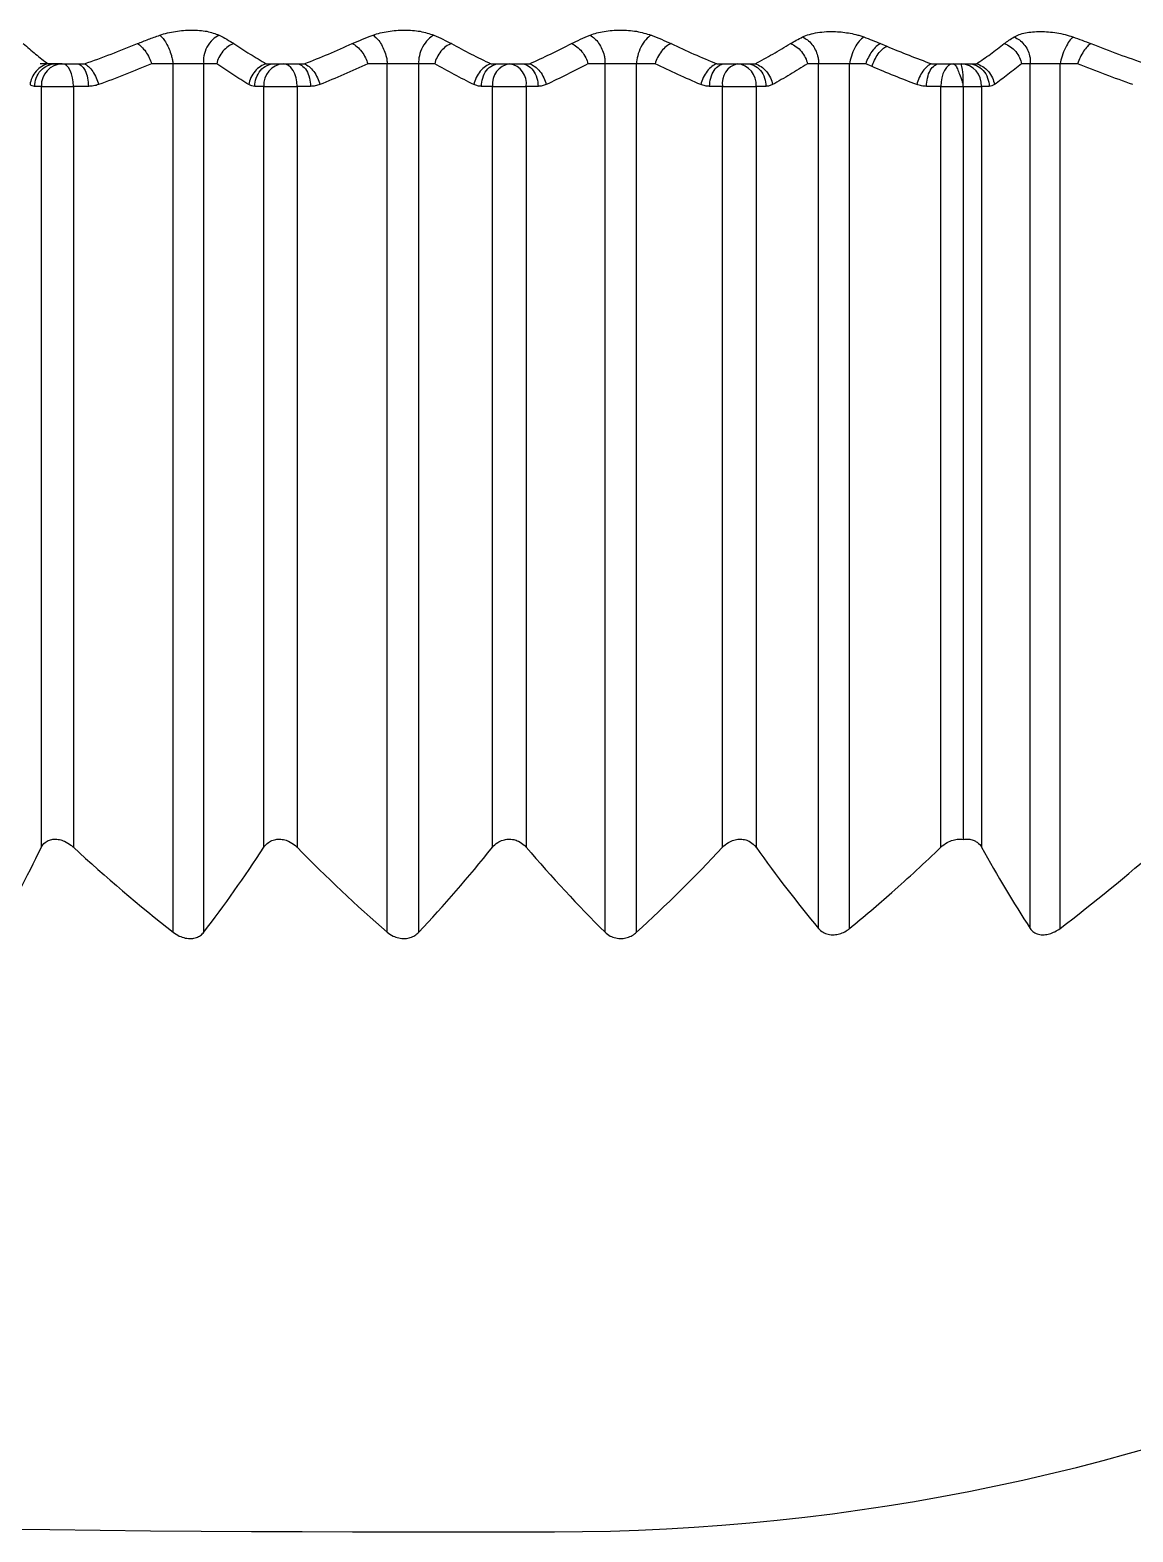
# Model space of a CAD drawing. Header units: inches. Extents: x 24920 to 61775, y 10942 to 38819.
# Drawn here: x 58778.86 to 58783.75, y 31158.84 to 31165.49 of the extents above; entities that cross this region are included whole.
import ezdxf

# ---------------------------------------------------------------- set-up
doc = ezdxf.new("R2010")
doc.units = ezdxf.units.IN
doc.header["$MEASUREMENT"] = 0
doc.layers.add('FF-FIXT', color=2, linetype='Continuous')

# ---------------------------------------------------------------- blocks, each defined once
blk = doc.blocks.new('sgg')
at = {"layer": 'FF-FIXT', "color": 8, "ltscale": 3}
for p, q in [((58782.6278, 30989.9318), (58782.6553, 30989.9202)), ((58779.0017, 30989.8426), (58778.9065, 30989.8426)), ((58778.9409, 30989.8426), (58778.9741, 30989.8426)), ((58778.9741, 30989.8426), (58779.0696, 30989.8426)), ((58778.9741, 30989.8426), (58779.0038, 30989.8426)), ((58779.0038, 30989.8426), (58779.0696, 30989.8426)), ((58779.0696, 30989.8426), (58779.1031, 30989.8426)), ((58779.4954, 30989.8426), (58779.3996, 30989.8426)), ((58779.4954, 30985.9971), (58779.4954, 30989.8426)), ((58779.6885, 30989.8426), (58779.6309, 30989.8426)), ((58779.631, 30985.9971), (58779.6309, 30989.8426)), ((58779.9079, 30989.8426), (58779.9424, 30989.8426)), ((58779.9424, 30989.8426), (58779.982, 30989.8426)), ((58779.9424, 30989.8426), (58780.0416, 30989.8426)), ((58779.982, 30989.8426), (58780.0416, 30989.8426)), ((58780.0416, 30989.8426), (58780.0762, 30989.8426)), ((58780.4436, 30989.8426), (58780.357, 30989.8426)), ((58780.4437, 30985.9971), (58780.4436, 30989.8426)), ((58780.6535, 30989.8426), (58780.5827, 30989.8426)), ((58780.5827, 30985.9971), (58780.5827, 30989.8426)), ((58780.9023, 30989.8426), (58780.9374, 30989.8426)), ((58780.9093, 30989.8356), (58780.9289, 30989.8427)), ((58780.9374, 30989.8426), (58780.9861, 30989.8426)), ((58780.9374, 30989.8426), (58781.038, 30989.8426)), ((58780.9861, 30989.8426), (58781.038, 30989.8426)), ((58781.038, 30989.8426), (58781.0732, 30989.8426)), ((58781.4077, 30989.8426), (58781.3321, 30989.8426)), ((58781.4078, 30985.9972), (58781.4077, 30989.8426)), ((58781.6298, 30989.8426), (58781.5473, 30989.8426)), ((58781.5474, 30985.9972), (58781.5473, 30989.8426)), ((58781.9027, 30989.8426), (58781.9376, 30989.8426)), ((58781.9133, 30989.8357), (58781.9291, 30989.8427)), ((58781.9376, 30989.8426), (58781.9943, 30989.8426)), ((58781.9376, 30989.8426), (58782.0376, 30989.8426)), ((58781.9943, 30989.8426), (58782.0376, 30989.8426)), ((58782.0376, 30989.8426), (58782.0725, 30989.8426)), ((58782.3531, 30989.8426), (58782.304, 30989.8426)), ((58782.3532, 30986.0139), (58782.3531, 30989.8426)), ((58782.5625, 30989.8426), (58782.4908, 30989.8426)), ((58782.4909, 30986.0139), (58782.4908, 30989.8426)), ((58782.59, 30989.8306), (58782.5625, 30989.8426)), ((58782.853, 30989.8427), (58782.8871, 30989.8427)), ((58782.8669, 30989.8357), (58782.8787, 30989.8427)), ((58782.8871, 30989.8427), (58782.9504, 30989.8427)), ((58782.9852, 30989.8427), (58783.0189, 30989.8427)), ((58783.0189, 30989.8427), (58783.0528, 30989.8427)), ((58783.2901, 30989.8427), (58783.2519, 30989.8427)), ((58783.2902, 30986.0139), (58783.2901, 30989.8427)), ((58783.5004, 30989.8427), (58783.4225, 30989.8427)), ((58783.4226, 30986.0139), (58783.4225, 30989.8427)), ((58778.9118, 30989.7426), (58778.882, 30989.7426)), ((58778.9118, 30989.7426), (58779.054, 30989.7426)), ((58778.9118, 30986.3734), (58778.9118, 30989.7426)), ((58779.054, 30989.7426), (58779.054, 30986.3734)), ((58779.1198, 30989.7426), (58779.054, 30989.7426)), ((58779.8967, 30989.7426), (58779.857, 30989.7426)), ((58779.8967, 30989.7426), (58780.0443, 30989.7426)), ((58779.8968, 30986.3734), (58779.8967, 30989.7426)), ((58780.0443, 30989.7426), (58780.0444, 30986.3734)), ((58780.1038, 30989.7426), (58780.0443, 30989.7426)), ((58780.9092, 30989.7426), (58780.8605, 30989.7426)), ((58780.9092, 30989.7426), (58781.0591, 30989.7426)), ((58780.9093, 30986.3734), (58780.9092, 30989.7426)), ((58781.0591, 30989.7426), (58781.0591, 30986.3734)), ((58781.1111, 30989.7426), (58781.0591, 30989.7426)), ((58781.9277, 30989.7426), (58781.871, 30989.7426)), ((58781.9277, 30989.7426), (58782.0765, 30989.7426)), ((58781.9278, 30986.3734), (58781.9277, 30989.7426)), ((58782.0765, 30989.7426), (58782.0766, 30986.3734)), ((58782.1199, 30989.7426), (58782.0765, 30989.7426)), ((58782.8949, 30989.7427), (58782.8316, 30989.7427)), ((58782.895, 30986.3734), (58782.8949, 30989.7427)), ((58782.8949, 30989.7427), (58782.9933, 30989.7427)), ((58782.9933, 30989.7427), (58782.9933, 30986.4077)), ((58782.9933, 30989.7427), (58783.0749, 30989.7427)), ((58783.0749, 30989.7427), (58783.075, 30986.3734)), ((58783.1086, 30989.7427), (58783.0749, 30989.7427))]:
    blk.add_line(p, q, dxfattribs=at)
at = {"layer": 'FF-FIXT', "color": 8, "ltscale": 3, "flags": 128}
for points in [[(58779.054, 30989.7426), (58779.053, 30989.7621), (58779.0501, 30989.7808), (58779.0455, 30989.7981), (58779.0393, 30989.8133), (58779.0317, 30989.8257), (58779.023, 30989.835), (58779.0136, 30989.8406), (58779.0038, 30989.8426)], [(58780.0443, 30989.7426), (58780.0431, 30989.7621), (58780.0395, 30989.7809), (58780.0338, 30989.7982), (58780.0261, 30989.8133), (58780.0166, 30989.8257), (58780.0059, 30989.835), (58779.9942, 30989.8407), (58779.982, 30989.8426)], [(58782.9504, 30989.8427), (58782.9396, 30989.8407), (58782.9292, 30989.835), (58782.9196, 30989.8258), (58782.9112, 30989.8134), (58782.9043, 30989.7982), (58782.8991, 30989.7809), (58782.896, 30989.7622), (58782.8949, 30989.7427)]]:
    blk.add_lwpolyline(points, dxfattribs=at)
at = {"layer": 'FF-FIXT', "color": 8, "ltscale": 3}
for centre, radius, start, end in [((58779.008, 30989.7464), 0.0963, 92.46996, 182.27312), ((58779.99, 30989.7494), 0.0936, 94.87784, 184.16149), ((58780.9994, 30989.7528), 0.0908, 98.45447, 186.47849), ((58780.9701, 30989.7543), 0.0898, 352.52878, 79.74335), ((58782.0152, 30989.7565), 0.0886, 103.61003, 189.0241), ((58781.9845, 30989.7507), 0.0924, 354.97418, 83.87435), ((58782.676, 30989.7675), 0.3183, 355.52464, 13.66161), ((58782.9798, 30989.7476), 0.0953, 357.04715, 86.70385), ((58781.1844, 30992.8426), 9.5, 270.00122, 317.22956), ((58780.6993, 31132.8019), 149.4601, 259.220309, 270.186029)]:
    blk.add_arc(centre, radius, start, end, dxfattribs=at)
for points, knots in [([(58779.3369, 30989.9317), (58779.353, 30989.9382), (58779.3853, 30989.9512), (58779.4194, 30989.9633), (58779.4365, 30989.9693)], [0, 0, 0, 0, 0.499997, 1, 1, 1, 1]), ([(58779.4365, 30989.9693), (58779.4475, 30989.9728), (58779.4697, 30989.9798), (58779.5055, 30989.9867), (58779.5417, 30989.991), (58779.5893, 30989.9928), (58779.6473, 30989.9887), (58779.6816, 30989.9758), (58779.6987, 30989.9693)], [0, 0, 0, 0, 0.125244, 0.250422, 0.37569, 0.50093, 0.750634, 1, 1, 1, 1]), ([(58779.4365, 30989.9693), (58779.4412, 30989.965), (58779.4506, 30989.9562), (58779.4649, 30989.9343), (58779.4777, 30989.9081), (58779.4868, 30989.8826), (58779.4926, 30989.8604), (58779.4944, 30989.8485), (58779.4954, 30989.8426)], [0, 0, 0, 0, 0.1873188, 0.3748764, 0.5621473, 0.7496069, 0.875012, 1, 1, 1, 1]), ([(58779.6987, 30989.9693), (58779.6798, 30989.9607), (58779.6585, 30989.9416), (58779.6318, 30989.8918), (58779.6276, 30989.8633), (58779.6309, 30989.8426)], [0, 0, 0, 0, 0.5, 0.5, 1, 1, 1, 1]), ([(58779.6987, 30989.9693), (58779.7105, 30989.9633), (58779.7339, 30989.9512), (58779.7541, 30989.9382), (58779.7642, 30989.9317)], [0, 0, 0, 0, 0.5000034, 1, 1, 1, 1]), ([(58780.2886, 30989.9318), (58780.3033, 30989.9383), (58780.3327, 30989.9512), (58780.3645, 30989.9633), (58780.3804, 30989.9693)], [0, 0, 0, 0, 0.499997, 1, 1, 1, 1]), ([(58780.3804, 30989.9693), (58780.3908, 30989.9728), (58780.4117, 30989.9798), (58780.4466, 30989.9867), (58780.4827, 30989.991), (58780.531, 30989.9928), (58780.5916, 30989.9887), (58780.6303, 30989.9758), (58780.6496, 30989.9694)], [0, 0, 0, 0, 0.125244, 0.2504219, 0.37569, 0.5009301, 0.7506343, 1, 1, 1, 1]), ([(58780.3804, 30989.9693), (58780.3862, 30989.965), (58780.3977, 30989.9562), (58780.4142, 30989.9343), (58780.4281, 30989.9082), (58780.4371, 30989.8827), (58780.4421, 30989.8604), (58780.4431, 30989.8485), (58780.4436, 30989.8426)], [0, 0, 0, 0, 0.187319, 0.374876, 0.562147, 0.749607, 0.875012, 1, 1, 1, 1]), ([(58780.6496, 30989.9694), (58780.6326, 30989.9607), (58780.6129, 30989.9417), (58780.5866, 30989.8918), (58780.5811, 30989.8634), (58780.5827, 30989.8426)], [0, 0, 0, 0, 0.5, 0.5, 1, 1, 1, 1]), ([(58780.6496, 30989.9694), (58780.6632, 30989.9633), (58780.6906, 30989.9513), (58780.715, 30989.9383), (58780.7272, 30989.9318)], [0, 0, 0, 0, 0.5000034, 1, 1, 1, 1]), ([(58781.2596, 30989.9318), (58781.2725, 30989.9383), (58781.2985, 30989.9513), (58781.3272, 30989.9633), (58781.3415, 30989.9694)], [0, 0, 0, 0, 0.499997, 1, 1, 1, 1]), ([(58781.3415, 30989.9694), (58781.3511, 30989.9728), (58781.3703, 30989.9798), (58781.4036, 30989.9867), (58781.4387, 30989.9911), (58781.4868, 30989.9928), (58781.5487, 30989.9887), (58781.5908, 30989.9758), (58781.6119, 30989.9694)], [0, 0, 0, 0, 0.125244, 0.250422, 0.37569, 0.50093, 0.750634, 1, 1, 1, 1]), ([(58781.3415, 30989.9694), (58781.3483, 30989.965), (58781.3618, 30989.9563), (58781.38, 30989.9343), (58781.3948, 30989.9082), (58781.4035, 30989.8827), (58781.4076, 30989.8604), (58781.4076, 30989.8486), (58781.4077, 30989.8426)], [0, 0, 0, 0, 0.187319, 0.374876, 0.562147, 0.749607, 0.875012, 1, 1, 1, 1]), ([(58781.6119, 30989.9694), (58781.5972, 30989.9608), (58781.5795, 30989.9417), (58781.5541, 30989.8918), (58781.5476, 30989.8634), (58781.5473, 30989.8426)], [0, 0, 0, 0, 0.5, 0.5, 1, 1, 1, 1]), ([(58781.6119, 30989.9694), (58781.6272, 30989.9633), (58781.6578, 30989.9513), (58781.6859, 30989.9383), (58781.7, 30989.9318)], [0, 0, 0, 0, 0.500003, 1, 1, 1, 1]), ([(58782.2289, 30989.9318), (58782.2374, 30989.9369), (58782.2543, 30989.947), (58782.2732, 30989.9566), (58782.2827, 30989.9614)], [0, 0, 0, 0, 0.499998, 1, 1, 1, 1]), ([(58782.2827, 30989.9614), (58782.2923, 30989.9655), (58782.3117, 30989.9737), (58782.3482, 30989.9814), (58782.395, 30989.9863), (58782.4532, 30989.985), (58782.5036, 30989.9764), (58782.5362, 30989.9675), (58782.5477, 30989.9634), (58782.5534, 30989.9614)], [0, 0, 0, 0, 0.141409, 0.282863, 0.424332, 0.645533, 0.866619, 0.933271, 1, 1, 1, 1]), ([(58782.2827, 30989.9614), (58782.29, 30989.9574), (58782.3048, 30989.9494), (58782.3243, 30989.9293), (58782.3399, 30989.9052), (58782.3489, 30989.8813), (58782.3531, 30989.8601), (58782.3531, 30989.8484), (58782.3531, 30989.8426)], [0, 0, 0, 0, 0.187343, 0.374881, 0.562185, 0.749644, 0.874993, 1, 1, 1, 1]), ([(58782.5534, 30989.9614), (58782.5411, 30989.9535), (58782.5259, 30989.9361), (58782.5017, 30989.8901), (58782.4936, 30989.8633), (58782.4908, 30989.8426)], [0, 0, 0, 0, 0.5, 0.5, 1, 1, 1, 1]), ([(58782.5534, 30989.9614), (58782.5661, 30989.9566), (58782.5916, 30989.947), (58782.6157, 30989.9369), (58782.6278, 30989.9318)], [0, 0, 0, 0, 0.500002, 1, 1, 1, 1]), ([(58783.1758, 30989.9318), (58783.1825, 30989.9369), (58783.196, 30989.947), (58783.2115, 30989.9566), (58783.2193, 30989.9614)], [0, 0, 0, 0, 0.49698, 1, 1, 1, 1]), ([(58783.2193, 30989.9614), (58783.2264, 30989.965), (58783.2407, 30989.9724), (58783.2783, 30989.9823), (58783.3343, 30989.9875), (58783.3962, 30989.9823), (58783.4452, 30989.9724), (58783.4682, 30989.9651), (58783.4796, 30989.9614)], [0, 0, 0, 0, 0.1235739, 0.2504073, 0.4999996, 0.7495919, 0.8764011, 1, 1, 1, 1]), ([(58783.2193, 30989.9614), (58783.2273, 30989.9574), (58783.2433, 30989.9494), (58783.2637, 30989.9293), (58783.2795, 30989.9052), (58783.288, 30989.8813), (58783.2913, 30989.8601), (58783.2905, 30989.8485), (58783.2901, 30989.8427)], [0, 0, 0, 0, 0.187343, 0.374881, 0.562185, 0.749644, 0.874993, 1, 1, 1, 1]), ([(58783.4796, 30989.9614), (58783.4701, 30989.9535), (58783.4575, 30989.9361), (58783.4353, 30989.8901), (58783.4267, 30989.8633), (58783.4225, 30989.8427)], [0, 0, 0, 0, 0.5, 0.5, 1, 1, 1, 1]), ([(58783.4796, 30989.9614), (58783.4932, 30989.9566), (58783.5203, 30989.947), (58783.5464, 30989.9369), (58783.5594, 30989.9318)], [0, 0, 0, 0, 0.50302, 1, 1, 1, 1]), ([(58778.8317, 30989.9317), (58778.8498, 30989.9161), (58778.886, 30989.8848), (58778.9226, 30989.8566), (58778.9409, 30989.8426)], [0, 0, 0, 0, 0.5, 1, 1, 1, 1]), ([(58779.1031, 30989.8426), (58779.1423, 30989.8566), (58779.2207, 30989.8848), (58779.2981, 30989.9161), (58779.3369, 30989.9317)], [0, 0, 0, 0, 0.5, 1, 1, 1, 1]), ([(58779.3369, 30989.9317), (58779.3487, 30989.9257), (58779.3622, 30989.9128), (58779.3851, 30989.8796), (58779.3941, 30989.8599), (58779.3996, 30989.8426)], [0, 0, 0, 0, 0.5, 0.5, 1, 1, 1, 1]), ([(58779.7642, 30989.9317), (58779.7474, 30989.9261), (58779.7294, 30989.9142), (58779.7014, 30989.8814), (58779.6921, 30989.8611), (58779.6885, 30989.8426)], [0, 0, 0, 0, 0.5, 0.5, 1, 1, 1, 1]), ([(58779.7642, 30989.9317), (58779.788, 30989.9161), (58779.8356, 30989.8848), (58779.8838, 30989.8567), (58779.9079, 30989.8426)], [0, 0, 0, 0, 0.5, 1, 1, 1, 1]), ([(58780.0762, 30989.8426), (58780.1118, 30989.8567), (58780.183, 30989.8848), (58780.2534, 30989.9161), (58780.2886, 30989.9318)], [0, 0, 0, 0, 0.5, 1, 1, 1, 1]), ([(58780.2886, 30989.9318), (58780.3026, 30989.9257), (58780.318, 30989.9128), (58780.3429, 30989.8796), (58780.352, 30989.8599), (58780.357, 30989.8426)], [0, 0, 0, 0, 0.5, 0.5, 1, 1, 1, 1]), ([(58780.7272, 30989.9318), (58780.7117, 30989.9261), (58780.6948, 30989.9142), (58780.6676, 30989.8815), (58780.6578, 30989.8611), (58780.6535, 30989.8426)], [0, 0, 0, 0, 0.5, 0.5, 1, 1, 1, 1]), ([(58780.7272, 30989.9318), (58780.7562, 30989.9161), (58780.8142, 30989.8848), (58780.8729, 30989.8567), (58780.9022, 30989.8426)], [0, 0, 0, 0, 0.5, 1, 1, 1, 1]), ([(58781.0732, 30989.8426), (58781.1044, 30989.8567), (58781.1669, 30989.8848), (58781.2287, 30989.9161), (58781.2596, 30989.9318)], [0, 0, 0, 0, 0.5, 1, 1, 1, 1]), ([(58781.2596, 30989.9318), (58781.2754, 30989.9257), (58781.2924, 30989.9128), (58781.3187, 30989.8796), (58781.3277, 30989.8599), (58781.3321, 30989.8426)], [0, 0, 0, 0, 0.5, 0.5, 1, 1, 1, 1]), ([(58781.7, 30989.9318), (58781.6862, 30989.9261), (58781.6706, 30989.9142), (58781.6447, 30989.8815), (58781.6349, 30989.8611), (58781.6298, 30989.8426)], [0, 0, 0, 0, 0.5, 0.5, 1, 1, 1, 1]), ([(58781.7, 30989.9318), (58781.7336, 30989.9161), (58781.8008, 30989.8848), (58781.8687, 30989.8567), (58781.9027, 30989.8426)], [0, 0, 0, 0, 0.5000001, 1, 1, 1, 1]), ([(58782.0725, 30989.8426), (58782.0987, 30989.8567), (58782.1511, 30989.8848), (58782.203, 30989.9161), (58782.2289, 30989.9318)], [0, 0, 0, 0, 0.5, 1, 1, 1, 1]), ([(58782.2289, 30989.9318), (58782.2461, 30989.9258), (58782.2642, 30989.9131), (58782.2915, 30989.88), (58782.3003, 30989.8602), (58782.304, 30989.8426)], [0, 0, 0, 0, 0.5, 0.5, 1, 1, 1, 1]), ([(58782.6278, 30989.9318), (58782.6158, 30989.9261), (58782.6019, 30989.9141), (58782.5778, 30989.8813), (58782.5681, 30989.861), (58782.5625, 30989.8426)], [0, 0, 0, 0, 0.5, 0.5, 1, 1, 1, 1]), ([(58782.59, 30989.8306), (58782.5956, 30989.8491), (58782.6052, 30989.8695), (58782.6293, 30989.9025), (58782.6433, 30989.9145), (58782.6553, 30989.9202)], [0, 0, 0, 0, 0.5, 0.5, 1, 1, 1, 1]), ([(58782.6553, 30989.9202), (58782.6882, 30989.9066), (58782.7538, 30989.8795), (58782.82, 30989.8549), (58782.853, 30989.8427)], [0, 0, 0, 0, 0.501606, 1, 1, 1, 1]), ([(58783.0528, 30989.8427), (58783.0733, 30989.8567), (58783.1146, 30989.8848), (58783.1554, 30989.9161), (58783.1758, 30989.9318)], [0, 0, 0, 0, 0.498106, 1, 1, 1, 1]), ([(58783.1758, 30989.9318), (58783.1942, 30989.9258), (58783.2131, 30989.9132), (58783.2407, 30989.88), (58783.2491, 30989.8602), (58783.2519, 30989.8427)], [0, 0, 0, 0, 0.5, 0.5, 1, 1, 1, 1]), ([(58783.5594, 30989.9318), (58783.5496, 30989.9261), (58783.5378, 30989.9143), (58783.5161, 30989.8815), (58783.5066, 30989.8612), (58783.5004, 30989.8427)], [0, 0, 0, 0, 0.5, 0.5, 1, 1, 1, 1]), ([(58783.5594, 30989.9318), (58783.5999, 30989.9161), (58783.6807, 30989.8848), (58783.7625, 30989.8567), (58783.8032, 30989.8427)], [0, 0, 0, 0, 0.501893, 1, 1, 1, 1]), ([(58778.9409, 30989.8426), (58778.9231, 30989.8377), (58778.9036, 30989.8265), (58778.8737, 30989.7927), (58778.8641, 30989.7707), (58778.8616, 30989.7504)], [0, 0, 0, 0, 0.5, 0.5, 1, 1, 1, 1]), ([(58778.8821, 30989.7426), (58778.882, 30989.7661), (58778.891, 30989.7938), (58778.927, 30989.8328), (58778.9524, 30989.8426), (58778.9741, 30989.8426)], [0, 0, 0, 0, 0.5, 0.5, 1, 1, 1, 1]), ([(58779.0696, 30989.8426), (58779.0815, 30989.8426), (58779.0953, 30989.8328), (58779.1149, 30989.7938), (58779.1198, 30989.7661), (58779.1198, 30989.7426)], [0, 0, 0, 0, 0.5, 0.5, 1, 1, 1, 1]), ([(58779.1031, 30989.8426), (58779.1143, 30989.8375), (58779.1275, 30989.8256), (58779.1506, 30989.7913), (58779.1598, 30989.7698), (58779.1651, 30989.7504)], [0, 0, 0, 0, 0.5, 0.5, 1, 1, 1, 1]), ([(58779.3996, 30989.8426), (58779.3607, 30989.8264), (58779.2829, 30989.794), (58779.2043, 30989.7649), (58779.1651, 30989.7504)], [0, 0, 0, 0, 0.501585, 1, 1, 1, 1]), ([(58779.6309, 30989.8426), (58779.6258, 30989.8427), (58779.6194, 30989.8426), (58779.6121, 30989.8426), (58779.6038, 30989.8426), (58779.594, 30989.8426), (58779.5837, 30989.8426), (58779.5733, 30989.8426), (58779.5621, 30989.8426), (58779.5509, 30989.8426), (58779.5398, 30989.8426), (58779.5283, 30989.8426), (58779.5176, 30989.8426), (58779.5099, 30989.8426), (58779.5023, 30989.8427), (58779.4954, 30989.8426)], [0, 0, 0, 0, 0.0000293073, 0.0000293073, 0.0000293073, 0.0000629551, 0.0000629551, 0.0000629551, 0.0000966479, 0.0000966479, 0.0000966479, 0.0001303408, 0.0001303408, 0.0001303408, 0.0001544286, 0.0001544286, 0.0001544286, 0.0001544286]), ([(58779.8298, 30989.7505), (58779.8062, 30989.765), (58779.7588, 30989.794), (58779.712, 30989.8264), (58779.6885, 30989.8426)], [0, 0, 0, 0, 0.498413, 1, 1, 1, 1]), ([(58779.9079, 30989.8426), (58779.8911, 30989.8378), (58779.8725, 30989.8265), (58779.8431, 30989.7927), (58779.8331, 30989.7707), (58779.8298, 30989.7505)], [0, 0, 0, 0, 0.5, 0.5, 1, 1, 1, 1]), ([(58779.8571, 30989.7426), (58779.8571, 30989.7662), (58779.8654, 30989.7938), (58779.8987, 30989.8328), (58779.9223, 30989.8426), (58779.9424, 30989.8426)], [0, 0, 0, 0, 0.5, 0.5, 1, 1, 1, 1]), ([(58780.0416, 30989.8426), (58780.0563, 30989.8426), (58780.0734, 30989.8328), (58780.0978, 30989.7938), (58780.1038, 30989.7662), (58780.1038, 30989.7426)], [0, 0, 0, 0, 0.5, 0.5, 1, 1, 1, 1]), ([(58780.0762, 30989.8426), (58780.0896, 30989.8375), (58780.105, 30989.8256), (58780.1305, 30989.7914), (58780.1401, 30989.7698), (58780.1448, 30989.7505)], [0, 0, 0, 0, 0.5, 0.5, 1, 1, 1, 1]), ([(58780.357, 30989.8426), (58780.3217, 30989.8264), (58780.2514, 30989.794), (58780.1803, 30989.765), (58780.1448, 30989.7505)], [0, 0, 0, 0, 0.501585, 1, 1, 1, 1]), ([(58780.5827, 30989.8426), (58780.5764, 30989.8427), (58780.569, 30989.8426), (58780.5608, 30989.8426), (58780.5515, 30989.8426), (58780.5409, 30989.8426), (58780.5301, 30989.8426), (58780.5192, 30989.8426), (58780.5078, 30989.8426), (58780.4966, 30989.8426), (58780.4855, 30989.8426), (58780.4743, 30989.8426), (58780.4642, 30989.8426), (58780.4568, 30989.8426), (58780.4499, 30989.8427), (58780.4436, 30989.8426)], [0, 0, 0, 0, 0.0000293073, 0.0000293073, 0.0000293073, 0.0000629551, 0.0000629551, 0.0000629551, 0.0000966479, 0.0000966479, 0.0000966479, 0.0001303408, 0.0001303408, 0.0001303408, 0.0001544286, 0.0001544286, 0.0001544286, 0.0001544286]), ([(58780.827, 30989.7505), (58780.798, 30989.765), (58780.7398, 30989.7941), (58780.6823, 30989.8264), (58780.6535, 30989.8426)], [0, 0, 0, 0, 0.498416, 1, 1, 1, 1]), ([(58780.9022, 30989.8426), (58780.8869, 30989.8378), (58780.8695, 30989.8265), (58780.8413, 30989.7927), (58780.8311, 30989.7707), (58780.827, 30989.7505)], [0, 0, 0, 0, 0.5, 0.5, 1, 1, 1, 1]), ([(58780.8605, 30989.7426), (58780.8605, 30989.7662), (58780.868, 30989.7938), (58780.898, 30989.8328), (58780.9192, 30989.8426), (58780.9374, 30989.8426)], [0, 0, 0, 0, 0.5, 0.5, 1, 1, 1, 1]), ([(58781.038, 30989.8426), (58781.0553, 30989.8426), (58781.0754, 30989.8329), (58781.1039, 30989.7938), (58781.1111, 30989.7662), (58781.1111, 30989.7426)], [0, 0, 0, 0, 0.5, 0.5, 1, 1, 1, 1]), ([(58781.0732, 30989.8426), (58781.0885, 30989.8376), (58781.1057, 30989.8256), (58781.1331, 30989.7914), (58781.1427, 30989.7698), (58781.1468, 30989.7505)], [0, 0, 0, 0, 0.5, 0.5, 1, 1, 1, 1]), ([(58781.3321, 30989.8426), (58781.3013, 30989.8264), (58781.2399, 30989.7941), (58781.1778, 30989.765), (58781.1468, 30989.7505)], [0, 0, 0, 0, 0.501585, 1, 1, 1, 1]), ([(58781.5473, 30989.8426), (58781.5401, 30989.8427), (58781.5317, 30989.8426), (58781.5229, 30989.8426), (58781.5127, 30989.8426), (58781.5016, 30989.8426), (58781.4905, 30989.8426), (58781.4794, 30989.8426), (58781.4679, 30989.8426), (58781.457, 30989.8426), (58781.4462, 30989.8426), (58781.4356, 30989.8426), (58781.4262, 30989.8426), (58781.4194, 30989.8426), (58781.4132, 30989.8427), (58781.4077, 30989.8426)], [0, 0, 0, 0, 0.0000293073, 0.0000293073, 0.0000293073, 0.0000629551, 0.0000629551, 0.0000629551, 0.0000966479, 0.0000966479, 0.0000966479, 0.0001303408, 0.0001303408, 0.0001303408, 0.0001544286, 0.0001544286, 0.0001544286, 0.0001544286]), ([(58781.8319, 30989.7505), (58781.7982, 30989.765), (58781.7304, 30989.7941), (58781.6634, 30989.8264), (58781.6298, 30989.8426)], [0, 0, 0, 0, 0.498413, 1, 1, 1, 1]), ([(58781.9027, 30989.8426), (58781.8891, 30989.8378), (58781.8734, 30989.8266), (58781.8468, 30989.7927), (58781.8367, 30989.7707), (58781.832, 30989.7505)], [0, 0, 0, 0, 0.5, 0.5, 1, 1, 1, 1]), ([(58781.871, 30989.7426), (58781.871, 30989.7662), (58781.8775, 30989.7938), (58781.9035, 30989.8329), (58781.9219, 30989.8426), (58781.9376, 30989.8426)], [0, 0, 0, 0, 0.5, 0.5, 1, 1, 1, 1]), ([(58782.0376, 30989.8426), (58782.057, 30989.8426), (58782.0797, 30989.8329), (58782.1118, 30989.7938), (58782.1199, 30989.7662), (58782.1199, 30989.7426)], [0, 0, 0, 0, 0.5, 0.5, 1, 1, 1, 1]), ([(58782.0725, 30989.8426), (58782.0895, 30989.8376), (58782.1081, 30989.8256), (58782.1367, 30989.7914), (58782.1462, 30989.7698), (58782.1497, 30989.7505)], [0, 0, 0, 0, 0.5, 0.5, 1, 1, 1, 1]), ([(58782.304, 30989.8426), (58782.2784, 30989.8264), (58782.2272, 30989.7941), (58782.1755, 30989.765), (58782.1497, 30989.7505)], [0, 0, 0, 0, 0.501587, 1, 1, 1, 1]), ([(58782.4908, 30989.8426), (58782.482, 30989.8427), (58782.4721, 30989.8426), (58782.4619, 30989.8426), (58782.4511, 30989.8426), (58782.4397, 30989.8426), (58782.4285, 30989.8426), (58782.4173, 30989.8426), (58782.4061, 30989.8426), (58782.3959, 30989.8426), (58782.3856, 30989.8426), (58782.3759, 30989.8426), (58782.3677, 30989.8426), (58782.3622, 30989.8426), (58782.3573, 30989.8427), (58782.3531, 30989.8426)], [0, 0, 0, 0, 0.0000317514, 0.0000317514, 0.0000317514, 0.0000653651, 0.0000653651, 0.0000653651, 0.0000989937, 0.0000989937, 0.0000989937, 0.0001326223, 0.0001326223, 0.0001326223, 0.0001546832, 0.0001546832, 0.0001546832, 0.0001546832]), ([(58782.7881, 30989.7505), (58782.755, 30989.7632), (58782.6886, 30989.7887), (58782.6229, 30989.8166), (58782.59, 30989.8306)], [0, 0, 0, 0, 0.498601, 1, 1, 1, 1]), ([(58782.853, 30989.8427), (58782.8414, 30989.8378), (58782.8276, 30989.8266), (58782.8032, 30989.7928), (58782.7933, 30989.7707), (58782.7881, 30989.7505)], [0, 0, 0, 0, 0.5, 0.5, 1, 1, 1, 1]), ([(58782.8316, 30989.7427), (58782.8316, 30989.7662), (58782.837, 30989.7938), (58782.8587, 30989.8329), (58782.874, 30989.8427), (58782.8871, 30989.8427)], [0, 0, 0, 0, 0.5, 0.5, 1, 1, 1, 1]), ([(58782.9504, 30989.8427), (58782.951, 30989.8424), (58782.9522, 30989.8418), (58782.958, 30989.8371), (58782.9651, 30989.8277), (58782.9717, 30989.8101), (58782.982, 30989.7861), (58782.9905, 30989.7633), (58782.9924, 30989.7495), (58782.9933, 30989.7427)], [0, 0, 0, 0, 0.110492, 0.221191, 0.331841, 0.534909, 0.737671, 0.868853, 1, 1, 1, 1]), ([(58783.0189, 30989.8427), (58783.0401, 30989.8427), (58783.0648, 30989.8329), (58783.0998, 30989.7938), (58783.1086, 30989.7662), (58783.1086, 30989.7427)], [0, 0, 0, 0, 0.5, 0.5, 1, 1, 1, 1]), ([(58783.0528, 30989.8427), (58783.071, 30989.8376), (58783.0906, 30989.8257), (58783.12, 30989.7914), (58783.1291, 30989.7699), (58783.1318, 30989.7505)], [0, 0, 0, 0, 0.5, 0.5, 1, 1, 1, 1]), ([(58783.2519, 30989.8427), (58783.2319, 30989.8264), (58783.1921, 30989.7941), (58783.1519, 30989.765), (58783.1318, 30989.7505)], [0, 0, 0, 0, 0.501587, 1, 1, 1, 1]), ([(58783.4225, 30989.8427), (58783.4129, 30989.8427), (58783.4025, 30989.8427), (58783.392, 30989.8427), (58783.3809, 30989.8427), (58783.3694, 30989.8427), (58783.3585, 30989.8427), (58783.3475, 30989.8427), (58783.3369, 30989.8427), (58783.3273, 30989.8427), (58783.3178, 30989.8427), (58783.3091, 30989.8427), (58783.3021, 30989.8427), (58783.2974, 30989.8427), (58783.2934, 30989.8427), (58783.2901, 30989.8427)], [0, 0, 0, 0, 0.0000317514, 0.0000317514, 0.0000317514, 0.0000653651, 0.0000653651, 0.0000653651, 0.0000989937, 0.0000989937, 0.0000989937, 0.0001326223, 0.0001326223, 0.0001326223, 0.0001546832, 0.0001546832, 0.0001546832, 0.0001546832]), ([(58783.7456, 30989.7505), (58783.7046, 30989.765), (58783.6224, 30989.7941), (58783.5412, 30989.8264), (58783.5004, 30989.8427)], [0, 0, 0, 0, 0.498412, 1, 1, 1, 1]), ([(58778.882, 30989.7426), (58778.8786, 30989.7429), (58778.8716, 30989.7436), (58778.8649, 30989.7482), (58778.8616, 30989.7504)], [0, 0, 0, 0, 0.501141, 1, 1, 1, 1]), ([(58779.1651, 30989.7504), (58779.1577, 30989.7482), (58779.1428, 30989.7436), (58779.1275, 30989.7429), (58779.1198, 30989.7426)], [0, 0, 0, 0, 0.4985774, 1, 1, 1, 1]), ([(58779.857, 30989.7426), (58779.8524, 30989.7429), (58779.8432, 30989.7437), (58779.8342, 30989.7482), (58779.8298, 30989.7505)], [0, 0, 0, 0, 0.501141, 1, 1, 1, 1]), ([(58780.1448, 30989.7505), (58780.1381, 30989.7482), (58780.1247, 30989.7437), (58780.1108, 30989.743), (58780.1038, 30989.7426)], [0, 0, 0, 0, 0.498577, 1, 1, 1, 1]), ([(58780.8605, 30989.7426), (58780.8548, 30989.743), (58780.8435, 30989.7437), (58780.8325, 30989.7482), (58780.827, 30989.7505)], [0, 0, 0, 0, 0.501141, 1, 1, 1, 1]), ([(58781.1468, 30989.7505), (58781.141, 30989.7482), (58781.1293, 30989.7437), (58781.1171, 30989.743), (58781.1111, 30989.7426)], [0, 0, 0, 0, 0.498577, 1, 1, 1, 1]), ([(58781.871, 30989.7426), (58781.8643, 30989.743), (58781.8511, 30989.7437), (58781.8383, 30989.7482), (58781.8319, 30989.7505)], [0, 0, 0, 0, 0.5011415, 1, 1, 1, 1]), ([(58782.1497, 30989.7505), (58782.1448, 30989.7482), (58782.135, 30989.7437), (58782.1249, 30989.743), (58782.1199, 30989.7426)], [0, 0, 0, 0, 0.498579, 1, 1, 1, 1]), ([(58782.8316, 30989.7427), (58782.8242, 30989.743), (58782.8094, 30989.7437), (58782.7951, 30989.7483), (58782.7881, 30989.7505)], [0, 0, 0, 0, 0.503882, 1, 1, 1, 1]), ([(58783.1318, 30989.7505), (58783.128, 30989.7483), (58783.1204, 30989.7437), (58783.1125, 30989.743), (58783.1086, 30989.7427)], [0, 0, 0, 0, 0.4985955, 1, 1, 1, 1]), ([(58778.9118, 30986.3734), (58778.9157, 30986.3812), (58778.9211, 30986.3886), (58778.9284, 30986.3946), (58778.9338, 30986.399), (58778.9403, 30986.4028), (58778.9477, 30986.4054), (58778.954, 30986.4077), (58778.9612, 30986.4091), (58778.9686, 30986.4094), (58778.9761, 30986.4097), (58778.984, 30986.409), (58778.9917, 30986.4073), (58778.9993, 30986.4057), (58779.0068, 30986.4032), (58779.0139, 30986.4001), (58779.0242, 30986.3955), (58779.0339, 30986.3896), (58779.0425, 30986.383), (58779.0466, 30986.38), (58779.0504, 30986.3767), (58779.054, 30986.3734)], [0, 0, 0, 0, 0.000037755, 0.000037755, 0.000037755, 0.0000657467, 0.0000657467, 0.0000657467, 0.0000895473, 0.0000895473, 0.0000895473, 0.0001134069, 0.0001134069, 0.0001134069, 0.0001365653, 0.0001365653, 0.0001365653, 0.0001706438, 0.0001706438, 0.0001706438, 0.000186607, 0.000186607, 0.000186607, 0.000186607]), ([(58779.8968, 30986.3734), (58779.9019, 30986.3812), (58779.9086, 30986.3886), (58779.917, 30986.3946), (58779.9232, 30986.3991), (58779.9305, 30986.4029), (58779.9386, 30986.4055), (58779.9455, 30986.4077), (58779.9531, 30986.4091), (58779.9609, 30986.4094), (58779.9687, 30986.4097), (58779.9768, 30986.409), (58779.9846, 30986.4073), (58779.9922, 30986.4057), (58779.9996, 30986.4032), (58780.0065, 30986.4001), (58780.0166, 30986.3955), (58780.0258, 30986.3896), (58780.0338, 30986.3831), (58780.0375, 30986.38), (58780.0411, 30986.3767), (58780.0444, 30986.3734)], [0, 0, 0, 0, 0.000037755, 0.000037755, 0.000037755, 0.0000657467, 0.0000657467, 0.0000657467, 0.0000895473, 0.0000895473, 0.0000895473, 0.0001134069, 0.0001134069, 0.0001134069, 0.0001365653, 0.0001365653, 0.0001365653, 0.0001706438, 0.0001706438, 0.0001706438, 0.000186607, 0.000186607, 0.000186607, 0.000186607]), ([(58780.9093, 30986.3734), (58780.9156, 30986.3812), (58780.9234, 30986.3886), (58780.9328, 30986.3946), (58780.9397, 30986.3991), (58780.9477, 30986.4029), (58780.9563, 30986.4055), (58780.9636, 30986.4077), (58780.9715, 30986.4091), (58780.9794, 30986.4094), (58780.9873, 30986.4098), (58780.9955, 30986.409), (58781.0032, 30986.4074), (58781.0107, 30986.4057), (58781.0179, 30986.4032), (58781.0244, 30986.4001), (58781.0341, 30986.3956), (58781.0426, 30986.3896), (58781.0497, 30986.3831), (58781.0531, 30986.38), (58781.0563, 30986.3768), (58781.0591, 30986.3734)], [0, 0, 0, 0, 0.000037755, 0.000037755, 0.000037755, 0.0000657467, 0.0000657467, 0.0000657467, 0.0000895473, 0.0000895473, 0.0000895473, 0.0001134069, 0.0001134069, 0.0001134069, 0.0001365653, 0.0001365653, 0.0001365653, 0.0001706438, 0.0001706438, 0.0001706438, 0.000186607, 0.000186607, 0.000186607, 0.000186607]), ([(58781.9278, 30986.3734), (58781.9351, 30986.3813), (58781.9439, 30986.3886), (58781.954, 30986.3946), (58781.9615, 30986.3991), (58781.9699, 30986.4029), (58781.9788, 30986.4055), (58781.9863, 30986.4077), (58781.9944, 30986.4091), (58782.0023, 30986.4094), (58782.0103, 30986.4098), (58782.0183, 30986.409), (58782.0257, 30986.4074), (58782.0329, 30986.4058), (58782.0397, 30986.4033), (58782.0458, 30986.4001), (58782.0547, 30986.3956), (58782.0624, 30986.3896), (58782.0686, 30986.3831), (58782.0716, 30986.38), (58782.0742, 30986.3768), (58782.0766, 30986.3734)], [0, 0, 0, 0, 0.000037755, 0.000037755, 0.000037755, 0.0000657467, 0.0000657467, 0.0000657467, 0.0000895473, 0.0000895473, 0.0000895473, 0.0001134069, 0.0001134069, 0.0001134069, 0.0001365653, 0.0001365653, 0.0001365653, 0.0001706438, 0.0001706438, 0.0001706438, 0.000186607, 0.000186607, 0.000186607, 0.000186607]), ([(58782.4909, 30986.0139), (58782.5538, 30986.0657), (58782.6161, 30986.1189), (58782.6776, 30986.1732), (58782.7512, 30986.2382), (58782.8236, 30986.305), (58782.895, 30986.3734)], [-0.0002752789, -0.0002752789, -0.0002752789, -0.0002752789, 0, 0, 0, 0.0003291553, 0.0003291553, 0.0003291553, 0.0003291553]), ([(58782.895, 30986.3734), (58782.9032, 30986.3813), (58782.9127, 30986.3886), (58782.9233, 30986.3947), (58782.9312, 30986.3991), (58782.9399, 30986.4029), (58782.9489, 30986.4055), (58782.9566, 30986.4078), (58782.9646, 30986.4091), (58782.9723, 30986.4095), (58782.9796, 30986.4098), (58782.9868, 30986.4092), (58782.9933, 30986.4077)], [0, 0, 0, 0, 0.000037755, 0.000037755, 0.000037755, 0.0000657467, 0.0000657467, 0.0000657467, 0.0000895473, 0.0000895473, 0.0000895473, 0.0001117356, 0.0001117356, 0.0001117356, 0.0001117356]), ([(58782.9933, 30986.4077), (58783.0012, 30986.4093), (58783.0093, 30986.4099), (58783.0169, 30986.4094), (58783.0245, 30986.4089), (58783.0318, 30986.4073), (58783.0383, 30986.405), (58783.0448, 30986.4026), (58783.0507, 30986.3993), (58783.0557, 30986.3956), (58783.064, 30986.3894), (58783.0704, 30986.3817), (58783.075, 30986.3734)], [0, 0, 0, 0, 0.0000240602, 0.0000240602, 0.0000240602, 0.0000480886, 0.0000480886, 0.0000480886, 0.0000721723, 0.0000721723, 0.0000721723, 0.0001119387, 0.0001119387, 0.0001119387, 0.0001119387]), ([(58779.4954, 30985.9971), (58779.5035, 30985.9908), (58779.5127, 30985.985), (58779.5227, 30985.9804), (58779.5309, 30985.9767), (58779.5398, 30985.9736), (58779.5488, 30985.9717), (58779.5579, 30985.9698), (58779.5673, 30985.9691), (58779.5761, 30985.9697), (58779.5839, 30985.9701), (58779.5914, 30985.9716), (58779.598, 30985.9739), (58779.6049, 30985.9762), (58779.6111, 30985.9795), (58779.6165, 30985.9832), (58779.6222, 30985.9873), (58779.627, 30985.992), (58779.631, 30985.9971)], [0, 0, 0, 0, 0.0000337382, 0.0000337382, 0.0000337382, 0.0000613606, 0.0000613606, 0.0000613606, 0.0000892256, 0.0000892256, 0.0000892256, 0.0001137012, 0.0001137012, 0.0001137012, 0.0001388699, 0.0001388699, 0.0001388699, 0.0001659953, 0.0001659953, 0.0001659953, 0.0001659953]), ([(58780.4437, 30985.9971), (58780.4509, 30985.9908), (58780.4595, 30985.985), (58780.469, 30985.9804), (58780.4768, 30985.9767), (58780.4855, 30985.9736), (58780.4945, 30985.9718), (58780.5035, 30985.9699), (58780.513, 30985.9691), (58780.5222, 30985.9697), (58780.5302, 30985.9702), (58780.5381, 30985.9716), (58780.5454, 30985.9739), (58780.5528, 30985.9763), (58780.5597, 30985.9795), (58780.5657, 30985.9832), (58780.5722, 30985.9873), (58780.5779, 30985.992), (58780.5827, 30985.9971)], [0, 0, 0, 0, 0.0000337382, 0.0000337382, 0.0000337382, 0.0000613606, 0.0000613606, 0.0000613606, 0.0000892256, 0.0000892256, 0.0000892256, 0.0001137012, 0.0001137012, 0.0001137012, 0.0001388699, 0.0001388699, 0.0001388699, 0.0001659953, 0.0001659953, 0.0001659953, 0.0001659953]), ([(58781.4078, 30985.9972), (58781.4141, 30985.9908), (58781.4218, 30985.9851), (58781.4307, 30985.9805), (58781.438, 30985.9767), (58781.4462, 30985.9737), (58781.4549, 30985.9718), (58781.4637, 30985.9699), (58781.4732, 30985.9691), (58781.4824, 30985.9697), (58781.4906, 30985.9702), (58781.4988, 30985.9717), (58781.5064, 30985.9739), (58781.5142, 30985.9763), (58781.5216, 30985.9795), (58781.5282, 30985.9833), (58781.5354, 30985.9873), (58781.5418, 30985.9921), (58781.5474, 30985.9972)], [0, 0, 0, 0, 0.0000337382, 0.0000337382, 0.0000337382, 0.0000613606, 0.0000613606, 0.0000613606, 0.0000892256, 0.0000892256, 0.0000892256, 0.0001137012, 0.0001137012, 0.0001137012, 0.0001388699, 0.0001388699, 0.0001388699, 0.0001659953, 0.0001659953, 0.0001659953, 0.0001659953]), ([(58782.3532, 30986.0139), (58782.3585, 30986.0075), (58782.3652, 30986.0016), (58782.3732, 30985.997), (58782.3798, 30985.9932), (58782.3875, 30985.9901), (58782.3957, 30985.9882), (58782.404, 30985.9863), (58782.4133, 30985.9855), (58782.4224, 30985.9861), (58782.4305, 30985.9865), (58782.4388, 30985.988), (58782.4466, 30985.9903), (58782.4546, 30985.9926), (58782.4623, 30985.9958), (58782.4694, 30985.9995), (58782.4772, 30986.0037), (58782.4844, 30986.0086), (58782.4909, 30986.0139)], [0, 0, 0, 0, 0.0000338569, 0.0000338569, 0.0000338569, 0.0000614833, 0.0000614833, 0.0000614833, 0.0000893569, 0.0000893569, 0.0000893569, 0.0001137913, 0.0001137913, 0.0001137913, 0.0001388793, 0.0001388793, 0.0001388793, 0.0001667421, 0.0001667421, 0.0001667421, 0.0001667421]), ([(58783.2902, 30986.0139), (58783.2943, 30986.0075), (58783.2999, 30986.0017), (58783.3069, 30985.997), (58783.3127, 30985.9932), (58783.3195, 30985.9902), (58783.3272, 30985.9882), (58783.3349, 30985.9863), (58783.3437, 30985.9856), (58783.3526, 30985.9861), (58783.3604, 30985.9865), (58783.3686, 30985.988), (58783.3764, 30985.9903), (58783.3845, 30985.9926), (58783.3924, 30985.9958), (58783.3997, 30985.9996), (58783.4079, 30986.0037), (58783.4156, 30986.0086), (58783.4226, 30986.0139)], [0, 0, 0, 0, 0.0000338569, 0.0000338569, 0.0000338569, 0.0000614833, 0.0000614833, 0.0000614833, 0.0000893569, 0.0000893569, 0.0000893569, 0.0001137913, 0.0001137913, 0.0001137913, 0.0001388793, 0.0001388793, 0.0001388793, 0.0001667421, 0.0001667421, 0.0001667421, 0.0001667421])]:
    blk.add_open_spline(points, degree=3, knots=knots, dxfattribs=at)
for points in [[(58782.9504, 30989.8427), (58782.956, 30989.8427), (58782.9672, 30989.8427), (58782.9792, 30989.8427), (58782.9852, 30989.8427)], [(58778.7125, 30985.9971), (58778.7808, 30986.116), (58778.8473, 30986.2414), (58778.9118, 30986.3734)], [(58779.054, 30986.3734), (58779.197, 30986.2414), (58779.3442, 30986.116), (58779.4954, 30985.9971)], [(58779.631, 30985.9971), (58779.7221, 30986.116), (58779.8107, 30986.2414), (58779.8968, 30986.3734)], [(58780.0444, 30986.3734), (58780.1737, 30986.2414), (58780.3068, 30986.116), (58780.4437, 30985.9971)], [(58780.5827, 30985.9971), (58780.6947, 30986.116), (58780.8035, 30986.2415), (58780.9093, 30986.3734)], [(58781.0591, 30986.3734), (58781.1721, 30986.2415), (58781.2883, 30986.1161), (58781.4078, 30985.9972)], [(58781.5474, 30985.9972), (58781.6778, 30986.1161), (58781.8046, 30986.2415), (58781.9278, 30986.3734)], [(58782.0766, 30986.3734), (58782.1663, 30986.2477), (58782.2585, 30986.1278), (58782.3532, 30986.0139)], [(58783.075, 30986.3734), (58783.1448, 30986.2477), (58783.2165, 30986.1278), (58783.2902, 30986.0139)], [(58783.4226, 30986.0139), (58783.5729, 30986.1278), (58783.7193, 30986.2477), (58783.8617, 30986.3735)]]:
    blk.add_open_spline(points, degree=3, dxfattribs=at)

msp = doc.modelspace()

# ---------------------------------------------------------------- block references
msp.add_blockref('sgg', (0, 175.5))

doc.saveas('drawing.dxf')
